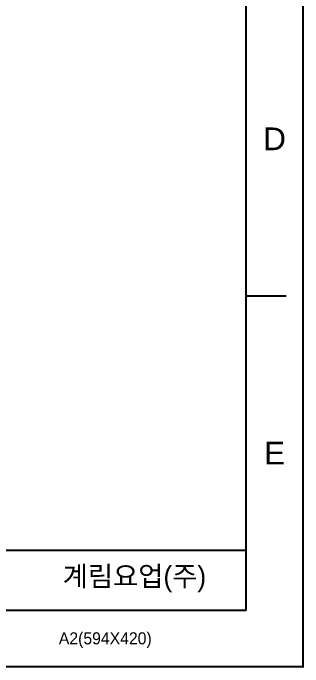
# Model space of a CAD drawing. Extents: x 9520 to 10292, y -16148 to -15602.
# Drawn here: x 10198.4 to 10292.2, y -16148.1 to -15936.3 of the extents above; entities that cross this region are included whole.
import ezdxf

# ---------------------------------------------------------------- set-up
doc = ezdxf.new("R2010")
doc.units = 0
doc.header["$MEASUREMENT"] = 0
doc.linetypes.add('CENTERX2', pattern=[101.6, 63.5, -12.7, 12.7, -12.7])
for name, color, linetype in [('DIM', 2, 'CONTINUOUS'), ('FORM', 7, 'CONTINUOUS'), ('TEXT', 2, 'CONTINUOUS')]:
    doc.layers.add(name, color=color, linetype=linetype)
doc.styles.add('ROMANS', font='Gulim.ttf')
doc.styles.get("Standard").update_dxf_attribs({"font": 'arial.ttf'})

msp = doc.modelspace()

# ---------------------------------------------------------------- linework, layer by layer
at = {"layer": 'DIM', "color": 7}
msp.add_point((10292.2, -16148.12), dxfattribs=at)
at = {"layer": 'FORM'}
for p, q in [((10273.83, -16129.74), (10273.83, -15620.66)), ((10273.83, -16027.92), (10286.82, -16027.92)), ((9922.28, -16110.24), (10273.83, -16110.24)), ((9538.7, -16129.74), (10273.83, -16129.74))]:
    msp.add_line(p, q, dxfattribs=at)
msp.add_lwpolyline([(9520.32, -15602.28), (10292.2, -15602.28), (10292.2, -16148.12), (9520.32, -16148.12)], close=True, dxfattribs=at)
msp.add_point((10273.83, -16027.92), dxfattribs=at)

# ---------------------------------------------------------------- texts
at = {"layer": 'FORM', "char_height": 7.35, "attachment_point": 5}
for s, insert in [('D', (10283.02, -15977.01)), ('E', (10283.02, -16078.83))]:
    msp.add_mtext_dynamic_manual_height_columns(s, width=12.996, gutter_width=16.25, heights=[0], dxfattribs=dict(at, insert=insert))
at = {"layer": 'TEXT', "style": 'ROMANS'}
msp.add_text(' A2(594X420)', height=3.8988, dxfattribs=at).set_placement((10211.8, -16140.8))
at = {"layer": 'TEXT', "linetype": 'CENTERX2', "insert": (10237.67, -16119.68), "char_height": 6.498, "attachment_point": 5}
msp.add_mtext_dynamic_manual_height_columns('{\\fHYGothic-Medium|b0|i0|c129|p18;계림요업(주)}', width=77.976, gutter_width=16.25, heights=[0], dxfattribs=at)

doc.saveas('drawing.dxf')
